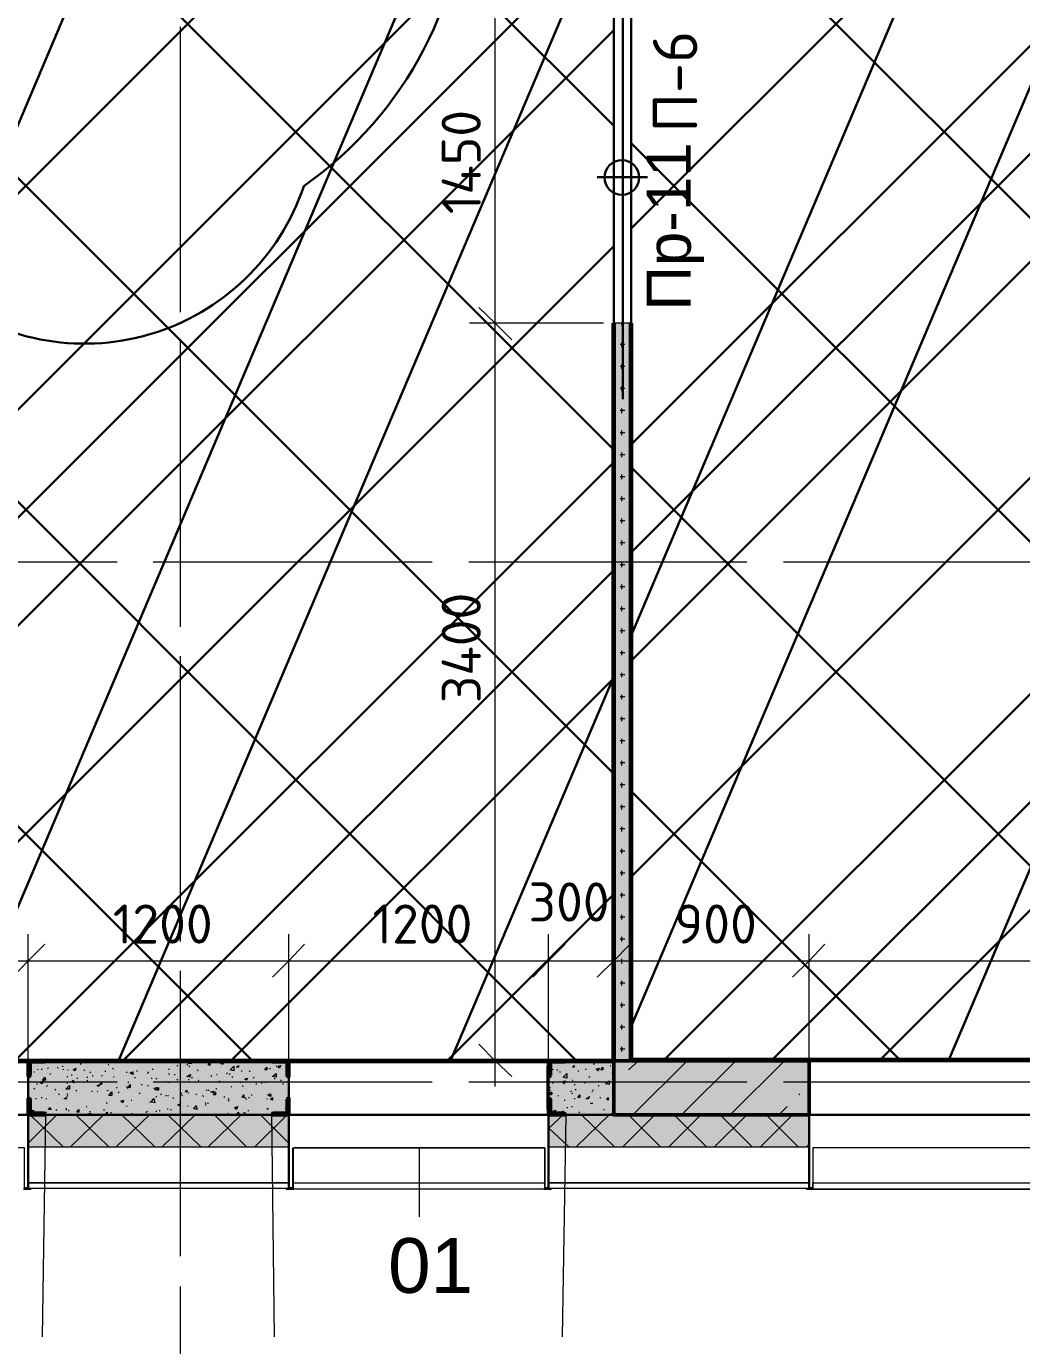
# Model space of a CAD drawing. Header units: millimetres. Extents: x -84737 to 172119, y -43083 to 59399.
# Drawn here: x 97193 to 101784, y 32030 to 38117 of the extents above; entities that cross this region are included whole.
import ezdxf

# ---------------------------------------------------------------- set-up
doc = ezdxf.new("R2010")
doc.units = ezdxf.units.MM
for name, color, linetype, lineweight in [('11) Плинтус ПЛ-2', 70, 'Continuous', 30), ('12) Наливной пол', 150, 'Continuous', 30), ('15) Штукатурка стен СТ-1.1', 161, 'Continuous', 60), ('16) Краска СТ-1.1 стена', 5, 'Continuous', 60), ('18) Краска ПТ-1 потолок', 31, 'Continuous', 30), ('20) Шпакл. баз. фин Стена', 40, 'Continuous', 60), ('22) Шпакл. баз. фин. Потолок', 102, 'Continuous', 30), ('5) Затарка материала', 160, 'Continuous', 30), ('6) Уборка мусора', 20, 'Continuous', 30), ('8) Линолеум Л-1.1', 130, 'Continuous', 30)]:
    doc.layers.add(name, color=color, linetype=linetype, lineweight=lineweight)
doc.layers.add('PDF _Геометрия', color=7, linetype='Continuous')
doc.layers.add('PDF _Текст', color=7, linetype='Continuous')
doc.layers.add('PDF _Сплошная заливка', color=7, linetype='Continuous', true_color=0xffffff)
doc.styles.add('PDF GOSTCommon', font='arial.ttf')
doc.styles.add('PDF ISOCPEUR', font='isocpeur.ttf')

msp = doc.modelspace()

# ---------------------------------------------------------------- hatches: boundary and pattern name
at = {"layer": '12) Наливной пол'}
h = msp.add_hatch(dxfattribs=at)
h.set_pattern_fill('ANSI31', color=256, scale=222)
h.paths.add_polyline_path([(114514.8, 42635.7), (112106.2, 42635.7), (112106.2, 33344.1), (114514.8, 33344.1)])
h.paths.add_polyline_path([(124026.4, 38444.9), (124026.4, 33348.3), (114586.7, 33348.3), (114586.7, 39884.2), (116707.5, 39884.2), (116707.5, 38444.9)])
h.paths.add_polyline_path([(129605.6, 33344.1), (124106.9, 33344.1), (124106.9, 43647.4), (129605.6, 43647.4)])
h.paths.add_polyline_path([(109494.4, 42635.7), (111903, 42635.7), (111903, 33344.1), (109494.4, 33344.1)])
h.paths.add_polyline_path([(99982.7, 38444.9), (99982.7, 33348.3), (109422.4, 33348.3), (109422.4, 39884.2), (107301.6, 39884.2), (107301.6, 38444.9)])
h.paths.add_polyline_path([(94403.5, 33344.1), (99902.3, 33344.1), (99902.3, 43647.4), (94403.5, 43647.4)])
at = {"layer": '18) Краска ПТ-1 потолок'}
h = msp.add_hatch(dxfattribs=at)
h.set_pattern_fill('ANSI32', color=256, scale=222, angle=22)
h.paths.add_polyline_path([(114514.8, 42635.7), (112106.2, 42635.7), (112106.2, 33344.1), (114514.8, 33344.1)])
h.paths.add_polyline_path([(124026.4, 38444.9), (124026.4, 33348.3), (114586.7, 33348.3), (114586.7, 39884.2), (116707.5, 39884.2), (116707.5, 38444.9)])
h.paths.add_polyline_path([(129605.6, 33344.1), (124106.9, 33344.1), (124106.9, 43647.4), (129605.6, 43647.4)])
h.paths.add_polyline_path([(109494.4, 42635.7), (111903, 42635.7), (111903, 33344.1), (109494.4, 33344.1)])
h.paths.add_polyline_path([(99982.7, 38444.9), (99982.7, 33348.3), (109422.4, 33348.3), (109422.4, 39884.2), (107301.6, 39884.2), (107301.6, 38444.9)])
h.paths.add_polyline_path([(94403.5, 33344.1), (99902.3, 33344.1), (99902.3, 43647.4), (94403.5, 43647.4)])
h = msp.add_hatch(dxfattribs=at)
h.set_pattern_fill('ANSI32', color=256, scale=222, angle=22)
h.paths.add_polyline_path([(114514.8, 42635.7), (112106.2, 42635.7), (112106.2, 33344.1), (114514.8, 33344.1)])
h.paths.add_polyline_path([(124026.4, 38444.9), (124026.4, 33348.3), (114586.7, 33348.3), (114586.7, 39884.2), (116707.5, 39884.2), (116707.5, 38444.9)])
h.paths.add_polyline_path([(129605.6, 33344.1), (124106.9, 33344.1), (124106.9, 43647.4), (129605.6, 43647.4)])
h.paths.add_polyline_path([(109494.4, 42635.7), (111903, 42635.7), (111903, 33344.1), (109494.4, 33344.1)])
h.paths.add_polyline_path([(99982.7, 38444.9), (99982.7, 33348.3), (109422.4, 33348.3), (109422.4, 39884.2), (107301.6, 39884.2), (107301.6, 38444.9)])
h.paths.add_polyline_path([(94403.5, 33344.1), (99902.3, 33344.1), (99902.3, 43647.4), (94403.5, 43647.4)])
at = {"layer": '22) Шпакл. баз. фин. Потолок'}
h = msp.add_hatch(dxfattribs=at)
h.set_pattern_fill('ANSI37', color=256, scale=333)
h.paths.add_polyline_path([(114514.8, 42635.7), (112106.2, 42635.7), (112106.2, 33344.1), (114514.8, 33344.1)])
h.paths.add_polyline_path([(124026.4, 38444.9), (124026.4, 33348.3), (114586.7, 33348.3), (114586.7, 39884.2), (116707.5, 39884.2), (116707.5, 38444.9)])
h.paths.add_polyline_path([(129605.6, 33344.1), (124106.9, 33344.1), (124106.9, 43647.4), (129605.6, 43647.4)])
h.paths.add_polyline_path([(109494.4, 42635.7), (111903, 42635.7), (111903, 33344.1), (109494.4, 33344.1)])
h.paths.add_polyline_path([(99982.7, 38444.9), (99982.7, 33348.3), (109422.4, 33348.3), (109422.4, 39884.2), (107301.6, 39884.2), (107301.6, 38444.9)])
h.paths.add_polyline_path([(94403.5, 33344.1), (99902.3, 33344.1), (99902.3, 43647.4), (94403.5, 43647.4)])
h = msp.add_hatch(dxfattribs=at)
h.set_pattern_fill('ANSI37', color=256, scale=333)
h.paths.add_polyline_path([(114514.8, 42635.7), (112106.2, 42635.7), (112106.2, 33344.1), (114514.8, 33344.1)])
h.paths.add_polyline_path([(124026.4, 38444.9), (124026.4, 33348.3), (114586.7, 33348.3), (114586.7, 39884.2), (116707.5, 39884.2), (116707.5, 38444.9)])
h.paths.add_polyline_path([(129605.6, 33344.1), (124106.9, 33344.1), (124106.9, 43647.4), (129605.6, 43647.4)])
h.paths.add_polyline_path([(109494.4, 42635.7), (111903, 42635.7), (111903, 33344.1), (109494.4, 33344.1)])
h.paths.add_polyline_path([(99982.7, 38444.9), (99982.7, 33348.3), (109422.4, 33348.3), (109422.4, 39884.2), (107301.6, 39884.2), (107301.6, 38444.9)])
h.paths.add_polyline_path([(94403.5, 33344.1), (99902.3, 33344.1), (99902.3, 43647.4), (94403.5, 43647.4)])
at = {"layer": '8) Линолеум Л-1.1'}
h = msp.add_hatch(dxfattribs=at)
h.set_pattern_fill('ANSI31', color=256, scale=222)
h.paths.add_polyline_path([(114514.8, 42635.7), (112106.2, 42635.7), (112106.2, 33344.1), (114514.8, 33344.1)])
h.paths.add_polyline_path([(124026.4, 38444.9), (124026.4, 33348.3), (114586.7, 33348.3), (114586.7, 39884.2), (116707.5, 39884.2), (116707.5, 38444.9)])
h.paths.add_polyline_path([(129605.6, 33344.1), (124106.9, 33344.1), (124106.9, 43647.4), (129605.6, 43647.4)])
h.paths.add_polyline_path([(109494.4, 42635.7), (111903, 42635.7), (111903, 33344.1), (109494.4, 33344.1)])
h.paths.add_polyline_path([(99982.7, 38444.9), (99982.7, 33348.3), (109422.4, 33348.3), (109422.4, 39884.2), (107301.6, 39884.2), (107301.6, 38444.9)])
h.paths.add_polyline_path([(94403.5, 33344.1), (99902.3, 33344.1), (99902.3, 43647.4), (94403.5, 43647.4)])
at = {"layer": 'PDF _Сплошная заливка', "transparency": 33554559}
h = msp.add_hatch(color=256, dxfattribs=at)
h.paths.add_polyline_path([(99902.3, 38195.2), (99982.7, 38195.2), (99982.7, 38444.9), (99902.3, 38444.9)])
h.paths.add_polyline_path([(99982.7, 36747.5), (99902.3, 36747.5), (99902.3, 33344.1), (99982.7, 33344.1)])
h = msp.add_hatch(color=256, dxfattribs=at)
h.paths.add_polyline_path([(98403.8, 33094.3), (98403.8, 33344.1), (97201.6, 33344.1), (97201.6, 33094.3)])
h.paths.add_polyline_path([(99601.7, 33344.1), (99601.7, 33094.3), (99902.3, 33094.3), (99902.3, 33344.1)])
h = msp.add_hatch(color=256, dxfattribs=at)
h.paths.add_polyline_path([(96003.6, 32946.2), (96003.6, 33094.3), (94153.8, 33094.3), (94153.8, 32946.2)])
h.paths.add_polyline_path([(124403.2, 32946.2), (124403.2, 33094.3), (123205.2, 33094.3), (123205.2, 32946.2)])
h.paths.add_polyline_path([(126803.3, 32946.2), (126803.3, 33094.3), (125605.4, 33094.3), (125605.4, 32946.2)])
h.paths.add_polyline_path([(117604.9, 32946.2), (117604.9, 33094.3), (116402.7, 33094.3), (116402.7, 32946.2)])
h.paths.add_polyline_path([(120005, 32946.2), (120005, 33094.3), (118802.9, 33094.3), (118802.9, 32946.2)])
h.paths.add_polyline_path([(112402.5, 32946.2), (112402.5, 33094.3), (111204.5, 33094.3), (111204.5, 32946.2)])
h.paths.add_polyline_path([(114802.6, 32946.2), (114802.6, 33094.3), (113604.7, 33094.3), (113604.7, 32946.2)])
h.paths.add_polyline_path([(107602.2, 32946.2), (107602.2, 33094.3), (106404.2, 33094.3), (106404.2, 32946.2)])
h.paths.add_polyline_path([(110002.3, 32946.2), (110002.3, 33094.3), (108804.4, 33094.3), (108804.4, 32946.2)])
h.paths.add_polyline_path([(100803.9, 32946.2), (100803.9, 33094.3), (99601.7, 33094.3), (99601.7, 32946.2)])
h.paths.add_polyline_path([(105202, 32946.2), (105202, 33094.3), (104004.1, 33094.3), (104004.1, 32946.2)])
h.paths.add_polyline_path([(128005.5, 33094.3), (128005.5, 32946.2), (129855.4, 32946.2), (129855.4, 33094.3)])
h.paths.add_polyline_path([(98403.8, 32946.2), (98403.8, 33094.3), (97201.6, 33094.3), (97201.6, 32946.2)])

# ---------------------------------------------------------------- linework, layer by layer
at = {"layer": '11) Плинтус ПЛ-2'}
for points in [[(95377.1, 43647.4), (94403.5, 43647.4), (94403.5, 33344.1), (99902.3, 33344.1), (99902.3, 36747.5)], [(99982.7, 33348.3), (109422.4, 33348.3), (109422.4, 37247)], [(99982.7, 33348.3), (99982.7, 36747.5)]]:
    msp.add_lwpolyline(points, dxfattribs=at)
at = {"layer": '15) Штукатурка стен СТ-1.1'}
for points in [[(95377.1, 43647.4), (94403.5, 43647.4), (94403.5, 33344.1), (99902.3, 33344.1), (99902.3, 36747.5)], [(99982.7, 33348.3), (109422.4, 33348.3), (109422.4, 37247)], [(99982.7, 33348.3), (99982.7, 36747.5)]]:
    msp.add_lwpolyline(points, dxfattribs=at)
at = {"layer": '16) Краска СТ-1.1 стена'}
for points in [[(95377.1, 43647.4), (94403.5, 43647.4), (94403.5, 33344.1), (99902.3, 33344.1), (99902.3, 36747.5)], [(99982.7, 33348.3), (109422.4, 33348.3), (109422.4, 37247)], [(99982.7, 33348.3), (99982.7, 36747.5)]]:
    msp.add_lwpolyline(points, dxfattribs=at)
at = {"layer": '20) Шпакл. баз. фин Стена'}
for points in [[(95377.1, 43647.4), (94403.5, 43647.4), (94403.5, 33344.1), (99902.3, 33344.1), (99902.3, 36747.5)], [(99982.7, 33348.3), (109422.4, 33348.3), (109422.4, 37247)], [(99982.7, 33348.3), (99982.7, 36747.5)]]:
    msp.add_lwpolyline(points, dxfattribs=at)
at = {"layer": '5) Затарка материала'}
msp.add_lwpolyline([(94793.4, 36885.6, -0.520567), (94793.4, 38802, -0.520567), (94793.4, 41775.4, -0.520567), (97075.7, 42372.7, -0.520567), (98472.8, 40275, -0.520567), (98472.8, 37380, -0.520567), (96796, 36885.6, -0.520567)], format="xyb", close=True, dxfattribs=at)
at = {"layer": '6) Уборка мусора'}
msp.add_lwpolyline([(94793.4, 36885.6, -0.520567), (94793.4, 38802, -0.520567), (94793.4, 41775.4, -0.520567), (97075.7, 42372.7, -0.520567), (98472.8, 40275, -0.520567), (98472.8, 37380, -0.520567), (96796, 36885.6, -0.520567)], format="xyb", close=True, dxfattribs=at)
at = {"layer": '8) Линолеум Л-1.1'}
for points in [[(94403.5, 33344.1), (99902.3, 33344.1), (99902.3, 43647.4), (94403.5, 43647.4)], [(99982.7, 38444.9), (99982.7, 33348.3), (109422.4, 33348.3), (109422.4, 39884.2), (107301.6, 39884.2), (107301.6, 38444.9)]]:
    msp.add_lwpolyline(points, close=True, dxfattribs=at)
at = {"layer": 'PDF _Геометрия', "lineweight": 9}
for points in [[(99356.2, 33225.6), (99356.2, 36747.5), (99356.2, 38195.2), (99356.2, 38444.9), (99356.2, 38643.9), (99356.2, 43765.9)], [(97904.3, 37115.8), (97904.3, 38114.8)], [(97904.3, 38000.5), (97904.3, 38051.3)], [(97904.3, 36798.3), (97904.3, 37801.5)], [(97904.3, 36861.8), (97904.3, 36916.8)], [(99855.7, 36747.5), (99356.2, 36747.5), (99237.7, 36747.5)], [(99940.4, 36739), (99940.4, 36747.5)], [(97904.3, 35663.8), (97904.3, 36662.8)], [(99931.9, 36650.1), (99953.1, 36650.1)], [(99940.4, 36637.4), (99940.4, 36658.6)], [(99982.7, 36700.9), (99982.7, 36700.9)], [(97904.3, 36548.5), (97904.3, 36599.3)], [(99982.7, 36599.3), (99982.7, 36599.3)], [(99931.9, 36548.5), (99953.1, 36548.5)], [(99940.4, 36535.8), (99940.4, 36557)], [(99982.7, 36497.7), (99982.7, 36497.7)], [(99931.9, 36446.9), (99953.1, 36446.9)], [(99940.4, 36434.2), (99940.4, 36455.4)], [(97904.3, 35346.3), (97904.3, 36345.3)], [(99931.9, 36345.3), (99953.1, 36345.3)], [(99940.4, 36332.6), (99940.4, 36353.8)], [(99982.7, 36396.1), (99982.7, 36396.1)], [(99982.7, 36294.5), (99982.7, 36294.5)], [(99931.9, 36243.7), (99953.1, 36243.7)], [(99940.4, 36231), (99940.4, 36252.2)], [(99982.7, 36192.9), (99982.7, 36192.9)], [(99931.9, 36142.2), (99953.1, 36142.2)], [(99940.4, 36129.5), (99940.4, 36150.6)], [(99931.9, 36040.6), (99953.1, 36040.6)], [(99940.4, 36027.9), (99940.4, 36049)], [(99982.7, 36091.4), (99982.7, 36091.4)], [(99982.7, 35989.8), (99982.7, 35989.8)], [(99931.9, 35939), (99953.1, 35939)], [(99940.4, 35926.3), (99940.4, 35947.4)], [(99982.7, 35888.2), (99982.7, 35888.2)], [(99931.9, 35837.4), (99953.1, 35837.4)], [(99940.4, 35824.7), (99940.4, 35845.8)], [(99931.9, 35735.8), (99953.1, 35735.8)], [(99940.4, 35723.1), (99940.4, 35744.2)], [(99982.7, 35786.6), (99982.7, 35786.6)], [(99982.7, 35685), (99982.7, 35685)], [(96325.3, 35646.9), (97324.3, 35646.9)], [(96608.9, 35646.9), (97612.2, 35646.9)], [(97527.5, 35646.9), (97578.3, 35646.9)], [(97777.3, 35646.9), (98780.5, 35646.9)], [(97811.1, 35646.9), (97861.9, 35646.9)], [(98065.1, 35646.9), (99064.1, 35646.9)], [(98979.5, 35646.9), (99030.3, 35646.9)], [(99233.4, 35646.9), (100232.4, 35646.9)], [(99263.1, 35646.9), (99318.1, 35646.9)], [(99517.1, 35646.9), (100516.1, 35646.9)], [(99931.9, 35634.2), (99953.1, 35634.2)], [(99940.4, 35621.5), (99940.4, 35642.6)], [(100431.4, 35646.9), (100486.4, 35646.9)], [(100685.4, 35646.9), (101684.4, 35646.9)], [(100715, 35646.9), (100770, 35646.9)], [(100969, 35646.9), (101968, 35646.9)], [(99982.7, 35583.4), (99982.7, 35583.4)], [(99931.9, 35532.6), (99953.1, 35532.6)], [(99940.4, 35519.9), (99940.4, 35541.1)], [(97904.3, 35409.8), (97904.3, 35464.9)], [(99931.9, 35431), (99953.1, 35431)], [(99940.4, 35418.3), (99940.4, 35439.5)], [(99982.7, 35481.8), (99982.7, 35481.8)], [(99982.7, 35380.2), (99982.7, 35380.2)], [(99931.9, 35329.4), (99953.1, 35329.4)], [(99940.4, 35316.7), (99940.4, 35337.9)], [(99982.7, 35278.6), (99982.7, 35278.6)], [(97904.3, 34211.9), (97904.3, 35210.9)], [(99931.9, 35227.8), (99953.1, 35227.8)], [(99940.4, 35215.1), (99940.4, 35236.3)], [(97904.3, 35092.4), (97904.3, 35147.4)], [(99931.9, 35126.2), (99953.1, 35126.2)], [(99940.4, 35113.5), (99940.4, 35134.7)], [(99982.7, 35177), (99982.7, 35177)], [(99982.7, 35075.4), (99982.7, 35075.4)], [(99931.9, 35024.6), (99953.1, 35024.6)], [(99940.4, 35011.9), (99940.4, 35033.1)], [(99982.7, 34973.8), (99982.7, 34973.8)], [(97904.3, 33894.4), (97904.3, 34893.4)], [(99931.9, 34923), (99953.1, 34923)], [(99940.4, 34910.3), (99940.4, 34931.5)], [(99931.9, 34821.4), (99953.1, 34821.4)], [(99940.4, 34808.7), (99940.4, 34829.9)], [(99982.7, 34872.2), (99982.7, 34872.2)], [(99982.7, 34770.6), (99982.7, 34770.6)], [(99931.9, 34719.8), (99953.1, 34719.8)], [(99940.4, 34707.1), (99940.4, 34728.3)], [(99982.7, 34669), (99982.7, 34669)], [(99931.9, 34618.3), (99953.1, 34618.3)], [(99940.4, 34605.6), (99940.4, 34626.7)], [(99931.9, 34516.7), (99953.1, 34516.7)], [(99940.4, 34504), (99940.4, 34525.1)], [(99982.7, 34567.5), (99982.7, 34567.5)], [(99982.7, 34465.9), (99982.7, 34465.9)], [(99931.9, 34415.1), (99953.1, 34415.1)], [(99940.4, 34402.4), (99940.4, 34423.5)], [(99982.7, 34364.3), (99982.7, 34364.3)], [(99902.3, 34305), (99902.3, 33805.5), (99902.3, 33687)], [(99931.9, 34313.5), (99953.1, 34313.5)], [(99940.4, 34300.8), (99940.4, 34321.9)], [(99931.9, 34211.9), (99953.1, 34211.9)], [(99940.4, 34199.2), (99940.4, 34220.3)], [(99982.7, 34262.7), (99982.7, 34262.7)], [(99982.7, 34161.1), (99982.7, 34161.1)], [(99931.9, 34110.3), (99953.1, 34110.3)], [(99940.4, 34097.6), (99940.4, 34118.7)], [(99982.7, 34059.5), (99982.7, 34059.5)], [(97904.3, 33957.9), (97904.3, 34008.7)], [(99931.9, 34008.7), (99953.1, 34008.7)], [(99940.4, 33996), (99940.4, 34017.2)], [(97201.6, 33306), (97201.6, 33805.5), (97201.6, 33928.3)], [(98403.8, 33306), (98403.8, 33805.5), (98403.8, 33928.3)], [(99601.7, 33306), (99601.7, 33805.5), (99601.7, 33928.3)], [(99931.9, 33907.1), (99953.1, 33907.1)], [(99940.4, 33894.4), (99940.4, 33915.6)], [(99982.7, 33957.9), (99982.7, 33957.9)], [(100803.9, 33306), (100803.9, 33805.5), (100803.9, 33928.3)], [(99982.7, 33856.3), (99982.7, 33856.3)], [(94280.8, 33805.5), (95102, 33805.5), (96003.6, 33805.5), (97201.6, 33805.5), (98403.8, 33805.5), (99601.7, 33805.5), (99902.3, 33805.5), (100803.9, 33805.5), (104004.1, 33805.5), (105202, 33805.5), (106404.2, 33805.5), (107301.6, 33805.5), (107602.2, 33805.5), (108804.4, 33805.5), (109422.4, 33805.5), (110002.3, 33805.5), (111204.5, 33805.5), (111903, 33805.5), (112004.6, 33805.5), (112101.9, 33805.5), (112402.5, 33805.5), (113604.7, 33805.5)], [(99931.9, 33805.5), (99953.1, 33805.5)], [(99940.4, 33792.8), (99940.4, 33814)], [(97904.3, 32755.7), (97904.3, 33758.9)], [(99982.7, 33754.7), (99982.7, 33754.7)], [(97904.3, 33640.4), (97904.3, 33695.4)], [(99931.9, 33703.9), (99953.1, 33703.9)], [(99940.4, 33691.2), (99940.4, 33712.4)], [(99931.9, 33602.3), (99953.1, 33602.3)], [(99940.4, 33589.6), (99940.4, 33610.8)], [(99982.7, 33653.1), (99982.7, 33653.1)], [(99982.7, 33551.5), (99982.7, 33551.5)], [(99931.9, 33500.7), (99953.1, 33500.7)], [(99940.4, 33488), (99940.4, 33509.2)], [(97904.3, 32442.5), (97904.3, 33441.5)], [(99982.7, 33449.9), (99982.7, 33449.9)], [(99931.9, 33399.1), (99953.1, 33399.1)], [(99940.4, 33386.4), (99940.4, 33407.6)], [(97243.9, 33301.8), (97248.1, 33306)], [(97260.8, 33306), (97265.1, 33306)], [(97290.5, 33310.2), (97294.7, 33310.2)], [(97337, 33314.5), (97337, 33310.2)], [(97358.2, 33318.7), (97362.4, 33318.7)], [(97362.4, 33306), (97362.4, 33301.8)], [(97383.6, 33301.8), (97387.8, 33301.8)], [(97442.9, 33331.4), (97442.9, 33327.2)], [(97459.8, 33301.8), (97459.8, 33297.5)], [(97472.5, 33335.6), (97476.7, 33335.6)], [(97476.7, 33314.5), (97476.7, 33314.5)], [(97519, 33339.9), (97523.3, 33339.9)], [(97557.1, 33297.5), (97557.1, 33293.3)], [(97569.8, 33327.2), (97574.1, 33327.2)], [(97591, 33310.2), (97595.2, 33306)], [(97663, 33339.9), (97667.2, 33339.9)], [(97701.1, 33327.2), (97701.1, 33327.2)], [(97701.1, 33297.5), (97705.3, 33297.5)], [(97773, 33306), (97777.3, 33306)], [(97806.9, 33344.1), (97806.9, 33344.1)], [(97828.1, 33344.1), (97836.5, 33339.9), (97836.5, 33344.1)], [(97849.2, 33306), (97853.5, 33306)], [(97887.3, 33322.9), (97891.6, 33322.9)], [(97933.9, 33327.2), (97938.1, 33327.2)], [(97942.4, 33318.7), (97946.6, 33318.7)], [(97980.5, 33301.8), (97984.7, 33297.5)], [(98001.6, 33335.6), (98005.9, 33339.9)], [(98035.5, 33327.2), (98039.7, 33331.4)], [(98090.5, 33318.7), (98090.5, 33318.7)], [(98132.8, 33344.1), (98132.8, 33344.1)], [(98183.6, 33297.5), (98187.9, 33297.5)], [(98196.3, 33335.6), (98196.3, 33335.6)], [(98221.7, 33293.3), (98226, 33297.5)], [(98302.2, 33310.2), (98302.2, 33310.2)], [(98314.9, 33306), (98319.1, 33310.2)], [(98344.5, 33318.7), (98348.7, 33318.7)], [(99855.7, 33344.1), (99356.2, 33344.1), (99237.7, 33344.1)], [(99622.9, 33301.8), (99622.9, 33306)], [(99639.8, 33301.8), (99644, 33301.8)], [(99716, 33314.5), (99716, 33318.7)], [(99737.2, 33297.5), (99741.4, 33297.5)], [(99771, 33306), (99775.3, 33306)], [(99809.1, 33327.2), (99813.4, 33331.4)], [(99817.6, 33314.5), (99817.6, 33314.5)], [(99885.3, 33322.9), (99889.6, 33322.9)], [(99970, 33301.8), (100016.6, 33344.1)], [(99982.7, 33348.3), (99982.7, 33348.3)], [(99991.2, 33094.3), (100240.9, 33344.1)], [(100215.5, 33094.3), (100465.3, 33344.1)], [(100439.9, 33094.3), (100689.6, 33344.1)], [(96325.3, 33246.7), (97324.3, 33246.7)], [(96608.9, 33246.7), (97612.2, 33246.7)], [(97205.8, 33289.1), (97205.8, 33284.8)], [(97227, 33293.3), (97231.2, 33293.3)], [(97239.7, 33238.3), (97243.9, 33238.3)], [(97273.5, 33255.2), (97273.5, 33251)], [(97290.5, 33289.1), (97290.5, 33289.1)], [(97303.2, 33284.8), (97303.2, 33280.6)], [(97311.6, 33246.7), (97315.9, 33246.7)], [(97379.4, 33272.1), (97383.6, 33272.1)], [(97379.4, 33242.5), (97383.6, 33242.5)], [(97400.5, 33280.6), (97400.5, 33276.4)], [(97425.9, 33263.7), (97430.2, 33263.7)], [(97472.5, 33267.9), (97476.7, 33267.9)], [(97472.5, 33251), (97476.7, 33255.2)], [(97485.2, 33293.3), (97489.4, 33289.1)], [(97497.9, 33276.4), (97497.9, 33272.1)], [(97527.5, 33246.7), (97578.3, 33246.7)], [(97540.2, 33276.4), (97544.4, 33276.4)], [(97569.8, 33267.9), (97569.8, 33267.9)], [(97595.2, 33272.1), (97595.2, 33267.9)], [(97654.5, 33293.3), (97654.5, 33289.1)], [(97658.7, 33293.3), (97658.7, 33293.3)], [(97663, 33280.6), (97663, 33280.6)], [(97663, 33246.7), (97663, 33242.5)], [(97692.6, 33267.9), (97692.6, 33263.7)], [(97751.9, 33289.1), (97751.9, 33284.8)], [(97756.1, 33289.1), (97756.1, 33293.3)], [(97768.8, 33263.7), (97773, 33263.7)], [(97777.3, 33246.7), (98780.5, 33246.7)], [(97790, 33263.7), (97794.2, 33259.4)], [(97811.1, 33246.7), (97861.9, 33246.7)], [(97840.8, 33251), (97840.8, 33251)], [(97849.2, 33284.8), (97853.5, 33280.6)], [(97849.2, 33242.5), (97849.2, 33246.7)], [(97874.6, 33280.6), (97878.9, 33280.6)], [(97887.3, 33259.4), (97891.6, 33255.2)], [(97887.3, 33255.2), (97887.3, 33255.2)], [(97942.4, 33255.2), (97942.4, 33259.4)], [(97946.6, 33280.6), (97950.8, 33276.4)], [(97955.1, 33263.7), (97959.3, 33267.9)], [(97984.7, 33255.2), (97988.9, 33251)], [(98035.5, 33267.9), (98035.5, 33267.9)], [(98043.9, 33276.4), (98048.2, 33272.1)], [(98065.1, 33246.7), (99064.1, 33246.7)], [(98069.3, 33280.6), (98073.6, 33280.6)], [(98082, 33251), (98086.3, 33246.7)], [(98115.9, 33284.8), (98120.1, 33289.1)], [(98128.6, 33280.6), (98132.8, 33284.8)], [(98141.3, 33272.1), (98145.5, 33267.9)], [(98179.4, 33246.7), (98183.6, 33242.5)], [(98238.7, 33267.9), (98242.9, 33263.7)], [(98251.4, 33238.3), (98255.6, 33238.3)], [(98276.8, 33242.5), (98281, 33242.5)], [(98293.7, 33246.7), (98297.9, 33242.5)], [(98297.9, 33246.7), (98302.2, 33246.7)], [(98314.9, 33246.7), (98314.9, 33246.7)], [(98336, 33263.7), (98340.3, 33259.4)], [(98365.7, 33255.2), (98369.9, 33255.2)], [(98374.1, 33238.3), (98378.4, 33238.3)], [(98399.5, 33263.7), (98403.8, 33263.7)], [(98979.5, 33246.7), (99030.3, 33246.7)], [(99233.4, 33246.7), (100232.4, 33246.7)], [(99263.1, 33246.7), (99318.1, 33246.7)], [(99517.1, 33246.7), (100516.1, 33246.7)], [(99618.6, 33242.5), (99622.9, 33242.5)], [(99652.5, 33293.3), (99656.7, 33293.3)], [(99682.1, 33251), (99682.1, 33251)], [(99711.8, 33255.2), (99716, 33255.2)], [(99766.8, 33242.5), (99771, 33242.5)], [(99788, 33272.1), (99792.2, 33267.9)], [(99809.1, 33267.9), (99809.1, 33267.9)], [(99838.8, 33293.3), (99838.8, 33293.3)], [(99838.8, 33251), (99838.8, 33251)], [(99893.8, 33289.1), (99898, 33289.1)], [(99902.3, 33280.6), (99902.3, 33280.6)], [(99915, 33246.7), (99919.2, 33246.7)], [(100431.4, 33246.7), (100486.4, 33246.7)], [(100685.4, 33246.7), (101684.4, 33246.7)], [(100715, 33246.7), (100770, 33246.7)], [(100969, 33246.7), (101968, 33246.7)], [(97227, 33217.1), (97231.2, 33212.9)], [(97286.2, 33225.6), (97290.5, 33229.8)], [(97324.3, 33212.9), (97328.6, 33208.6)], [(97341.3, 33191.7), (97345.5, 33187.5)], [(97379.4, 33191.7), (97383.6, 33191.7)], [(97379.4, 33179), (97383.6, 33183.2)], [(97421.7, 33208.6), (97425.9, 33204.4)], [(97425.9, 33195.9), (97425.9, 33195.9)], [(97451.3, 33208.6), (97451.3, 33208.6)], [(97472.5, 33191.7), (97472.5, 33191.7)], [(97493.7, 33204.4), (97497.9, 33204.4)], [(97519, 33204.4), (97523.3, 33200.2)], [(97557.1, 33225.6), (97557.1, 33225.6)], [(97565.6, 33204.4), (97569.8, 33208.6)], [(97607.9, 33221.3), (97612.2, 33221.3)], [(97616.4, 33200.2), (97620.6, 33195.9)], [(97654.5, 33225.6), (97658.7, 33225.6)], [(97658.7, 33217.1), (97663, 33221.3)], [(97713.8, 33195.9), (97718, 33191.7)], [(97722.2, 33234), (97726.5, 33234)], [(97751.9, 33229.8), (97756.1, 33229.8)], [(97790, 33179), (97794.2, 33179)], [(97811.1, 33191.7), (97815.4, 33187.5)], [(97836.5, 33183.2), (97840.8, 33183.2)], [(97845, 33183.2), (97849.2, 33183.2)], [(97908.5, 33191.7), (97908.5, 33195.9)], [(97908.5, 33187.5), (97912.7, 33183.2)], [(97938.1, 33195.9), (97942.4, 33195.9)], [(97976.2, 33191.7), (97976.2, 33187.5)], [(98005.9, 33183.2), (98010.1, 33179)], [(98022.8, 33208.6), (98027, 33208.6)], [(98031.2, 33208.6), (98035.5, 33208.6)], [(98069.3, 33212.9), (98069.3, 33217.1)], [(98082, 33208.6), (98082, 33208.6)], [(98103.2, 33179), (98107.4, 33174.8)], [(98128.6, 33221.3), (98128.6, 33221.3)], [(98137.1, 33225.6), (98141.3, 33225.6)], [(98187.9, 33229.8), (98192.1, 33225.6)], [(98221.7, 33234), (98221.7, 33234)], [(98230.2, 33187.5), (98234.4, 33187.5)], [(98310.6, 33183.2), (98314.9, 33187.5)], [(98319.1, 33183.2), (98323.3, 33183.2)], [(98340.3, 33204.4), (98340.3, 33204.4)], [(99605.9, 33221.3), (99610.2, 33221.3)], [(99605.9, 33208.6), (99610.2, 33208.6)], [(99618.6, 33195.9), (99618.6, 33191.7)], [(99618.6, 33183.2), (99618.6, 33183.2)], [(99644, 33183.2), (99648.3, 33183.2)], [(99703.3, 33204.4), (99707.5, 33204.4)], [(99711.8, 33191.7), (99711.8, 33195.9)], [(99720.2, 33234), (99724.5, 33234)], [(99724.5, 33212.9), (99728.7, 33208.6)], [(99741.4, 33179), (99745.6, 33179)], [(99788, 33179), (99792.2, 33179)], [(99800.7, 33200.2), (99804.9, 33200.2)], [(99804.9, 33208.6), (99809.1, 33208.6)], [(99830.3, 33229.8), (99834.5, 33229.8)], [(99898, 33221.3), (99902.3, 33221.3)], [(99898, 33195.9), (99902.3, 33195.9)], [(100757.3, 33187.5), (100761.6, 33191.7)], [(97235.4, 33170.5), (97239.7, 33170.5)], [(97260.8, 33174.8), (97265.1, 33174.8)], [(97286.2, 33166.3), (97286.2, 33170.5)], [(97290.5, 33115.5), (97290.5, 33115.5)], [(97328.6, 33115.5), (97332.8, 33119.7)], [(97375.1, 33124), (97379.4, 33124)], [(97375.1, 33119.7), (97379.4, 33119.7)], [(97387.8, 33115.5), (97387.8, 33111.3)], [(97447.1, 33132.4), (97447.1, 33132.4)], [(97468.3, 33132.4), (97472.5, 33132.4)], [(97548.7, 33119.7), (97552.9, 33115.5)], [(97561.4, 33149.4), (97565.6, 33149.4)], [(97565.6, 33145.1), (97565.6, 33145.1)], [(97607.9, 33153.6), (97607.9, 33153.6)], [(97654.5, 33136.7), (97658.7, 33132.4)], [(97658.7, 33157.8), (97658.7, 33157.8)], [(97675.7, 33162.1), (97679.9, 33162.1)], [(97751.9, 33170.5), (97751.9, 33170.5)], [(97760.3, 33153.6), (97764.6, 33153.6)], [(97806.9, 33115.5), (97806.9, 33111.3)], [(97845, 33119.7), (97845, 33124)], [(97857.7, 33119.7), (97861.9, 33119.7)], [(97870.4, 33174.8), (97870.4, 33170.5)], [(97912.7, 33132.4), (97912.7, 33132.4)], [(97938.1, 33132.4), (97938.1, 33136.7)], [(97972, 33136.7), (97976.2, 33136.7)], [(98018.5, 33149.4), (98022.8, 33149.4)], [(98018.5, 33140.9), (98022.8, 33140.9)], [(98031.2, 33145.1), (98031.2, 33149.4)], [(98090.5, 33153.6), (98090.5, 33153.6)], [(98124.4, 33170.5), (98128.6, 33166.3)], [(98124.4, 33157.8), (98128.6, 33162.1)], [(98200.6, 33174.8), (98204.8, 33170.5)], [(98204.8, 33166.3), (98209, 33166.3)], [(98217.5, 33174.8), (98221.7, 33174.8)], [(98217.5, 33111.3), (98217.5, 33115.5)], [(98251.4, 33174.8), (98251.4, 33174.8)], [(98302.2, 33170.5), (98302.2, 33166.3)], [(98302.2, 33124), (98306.4, 33119.7)], [(98306.4, 33124), (98310.6, 33124)], [(98386.8, 33124), (98391.1, 33124)], [(98399.5, 33166.3), (98399.5, 33162.1)], [(99614.4, 33119.7), (99618.6, 33124)], [(99673.7, 33162.1), (99677.9, 33162.1)], [(99686.4, 33128.2), (99690.6, 33128.2)], [(99707.5, 33132.4), (99711.8, 33132.4)], [(99720.2, 33170.5), (99724.5, 33170.5)], [(99796.4, 33149.4), (99796.4, 33145.1)], [(99804.9, 33145.1), (99804.9, 33149.4)], [(99838.8, 33174.8), (99843, 33174.8)], [(99855.7, 33119.7), (99859.9, 33119.7)], [(99898, 33157.8), (99898, 33162.1)], [(99902.3, 33166.3), (99902.3, 33166.3)], [(99902.3, 33128.2), (99902.3, 33128.2)], [(100664.2, 33094.3), (100702.3, 33132.4)], [(97201.6, 32963.1), (97332.8, 33094.3)], [(97362.4, 32946.2), (97210, 33094.3)], [(97214.3, 33102.8), (97218.5, 33102.8)], [(97231.2, 33098.6), (97231.2, 33094.3)], [(97282, 33094.3), (97265.1, 32070)], [(97282, 33107), (97286.2, 33107)], [(97396.3, 32946.2), (97548.7, 33094.3)], [(97574.1, 32946.2), (97421.7, 33094.3)], [(97442.9, 33098.6), (97442.9, 33098.6)], [(97476.7, 33094.3), (97476.7, 33098.6), (97489.4, 33102.8), (97485.2, 33094.3)], [(97485.2, 33111.3), (97485.2, 33107)], [(97582.5, 33107), (97582.5, 33102.8)], [(97607.9, 32946.2), (97760.3, 33094.3)], [(97785.7, 32946.2), (97633.3, 33094.3)], [(97654.5, 33094.3), (97658.7, 33098.6)], [(97679.9, 33102.8), (97679.9, 33098.6)], [(97696.8, 33094.3), (97701.1, 33094.3)], [(97743.4, 33107), (97747.6, 33107), (97751.9, 33111.3)], [(97777.3, 33098.6), (97777.3, 33094.3)], [(97790, 33111.3), (97794.2, 33111.3)], [(97819.6, 32946.2), (97972, 33094.3)], [(97997.4, 32946.2), (97845, 33094.3)], [(98031.2, 32946.2), (98183.6, 33094.3)], [(98209, 32946.2), (98060.9, 33094.3)], [(98120.1, 33098.6), (98124.4, 33102.8)], [(98158.2, 33094.3), (98170.9, 33107), (98175.2, 33094.3)], [(98196.3, 33107), (98196.3, 33102.8)], [(98200.6, 33102.8), (98204.8, 33102.8)], [(98247.1, 32946.2), (98395.3, 33094.3)], [(98272.5, 33111.3), (98272.5, 33111.3)], [(98403.8, 32963.1), (98272.5, 33094.3)], [(98323.3, 33094.3), (98336, 32070)], [(99601.7, 33030.9), (99669.4, 33094.3)], [(99665.2, 33111.3), (99669.4, 33111.3)], [(99682.1, 33094.3), (99665.2, 32070)], [(99669.4, 33098.6), (99673.7, 33098.6)], [(99728.7, 32946.2), (99881.1, 33094.3)], [(99741.4, 33107), (99745.6, 33107)], [(99906.5, 32946.2), (99754.1, 33094.3)], [(99766.8, 33107), (99766.8, 33107)], [(99864.2, 33102.8), (99864.2, 33102.8)], [(99889.6, 33094.3), (99885.3, 33098.6), (99898, 33102.8), (99893.8, 33094.3)], [(99893.8, 33098.6), (99898, 33098.6)], [(99944.6, 32946.2), (100092.7, 33094.3)], [(100118.1, 32946.2), (99970, 33094.3)], [(100156.2, 32946.2), (100304.4, 33094.3)], [(100329.8, 32946.2), (100181.6, 33094.3)], [(100367.9, 32946.2), (100516.1, 33094.3)], [(100541.5, 32946.2), (100393.3, 33094.3)], [(100579.5, 32946.2), (100727.7, 33094.3)], [(100753.1, 32946.2), (100604.9, 33094.3)], [(99694.8, 32946.2), (99601.7, 33035.1)], [(99004.9, 32937.7), (99004.9, 32624.5)], [(100791.2, 32946.2), (100803.9, 32958.9)], [(97904.3, 32506), (97904.3, 32556.8)], [(97904.3, 31303.8), (97904.3, 32302.8)], [(97904.3, 32188.5), (97904.3, 32239.3)]]:
    msp.add_lwpolyline(points, dxfattribs=at)
at = {"layer": 'PDF _Геометрия', "lineweight": 30}
for points in [[(99944.6, 38444.9), (99944.6, 36396.1)], [(100753.1, 38444.9), (99982.7, 38444.9), (99982.7, 33344.1)], [(99902.3, 36844.8), (99902.3, 38093.6)], [(100058.9, 37420.5), (99826.1, 37420.5)], [(99902.3, 33344.1), (99902.3, 36747.5)], [(99902.3, 33094.3), (99601.7, 33094.3), (99902.3, 33094.3), (99902.3, 33344.1), (99601.7, 33344.1), (99601.7, 33094.3), (98403.8, 33094.3), (98403.8, 33344.1), (97201.6, 33344.1), (97201.6, 33094.3), (96003.6, 33094.3), (97201.6, 33094.3), (97201.6, 32781.1), (97201.6, 32755.7), (97184.6, 32755.7)], [(99601.7, 33119.7), (99597.5, 33119.7), (99597.5, 33318.7), (99601.7, 33318.7)], [(99762.6, 33344.1), (99601.7, 33344.1)], [(98420.7, 32755.7), (98403.8, 32755.7), (98403.8, 32781.1), (98403.8, 33094.3), (99601.7, 33094.3), (99601.7, 32781.1), (99601.7, 32755.7), (99584.8, 32755.7)], [(100820.8, 32755.7), (100803.9, 32755.7), (100803.9, 32781.1), (100803.9, 33094.3)]]:
    msp.add_lwpolyline(points, dxfattribs=at)
at = {"layer": 'PDF _Геометрия', "lineweight": 20}
for points in [[(99280, 36819.4), (99356.2, 36747.5), (99432.4, 36671.3)], [(97277.8, 33881.7), (97201.6, 33805.5), (97129.6, 33729.3)], [(98475.7, 33881.7), (98403.8, 33805.5), (98327.6, 33729.3)], [(99677.9, 33881.7), (99601.7, 33805.5), (99529.8, 33729.3)], [(99978.5, 33881.7), (99902.3, 33805.5), (99826.1, 33729.3)], [(100875.9, 33881.7), (100803.9, 33805.5), (100727.7, 33729.3)], [(99280, 33420.3), (99356.2, 33344.1), (99432.4, 33272.1)]]:
    msp.add_lwpolyline(points, dxfattribs=at)
at = {"layer": 'PDF _Геометрия', "lineweight": 18}
for points in [[(99902.3, 36768.6), (99902.3, 36747.5)], [(99982.7, 36747.5), (99982.7, 36768.6)], [(97201.6, 33094.3), (97201.6, 32946.2), (97201.6, 32942), (97201.6, 32781.1), (98403.8, 32781.1), (98403.8, 32942), (98403.8, 32946.2), (98403.8, 33094.3)], [(99601.7, 33094.3), (99601.7, 32946.2), (99601.7, 32942), (99601.7, 32781.1), (100803.9, 32781.1), (99601.7, 32781.1), (99601.7, 32755.7), (100803.9, 32755.7), (100803.9, 32781.1), (100803.9, 32942), (100803.9, 32946.2), (100803.9, 33094.3), (99902.3, 33094.3)], [(97180.4, 32751.5), (97214.3, 32751.5), (97214.3, 32755.7), (97214.3, 32751.5), (97184.6, 32751.5), (97184.6, 32942), (96024.8, 32942)], [(97201.6, 32946.2), (98403.8, 32946.2)], [(98420.7, 32942), (98420.7, 32751.5), (98395.3, 32751.5), (98395.3, 32755.7)], [(99580.5, 32751.5), (99614.4, 32751.5), (99614.4, 32755.7), (99614.4, 32751.5), (99584.8, 32751.5), (99584.8, 32942), (98424.9, 32942)], [(99601.7, 32946.2), (100803.9, 32946.2)], [(103982.9, 32751.5), (103982.9, 32942), (100820.8, 32942), (100820.8, 32751.5), (103982.9, 32751.5), (104012.6, 32751.5), (104012.6, 32755.7), (104012.6, 32751.5), (103982.9, 32751.5), (103982.9, 32942), (100820.8, 32942), (100820.8, 32751.5), (100795.4, 32751.5), (100795.4, 32755.7)], [(98391.1, 32755.7), (98391.1, 32751.5), (98424.9, 32751.5)], [(100791.2, 32755.7), (100791.2, 32751.5), (100825.1, 32751.5)]]:
    msp.add_lwpolyline(points, dxfattribs=at)
for points in [[(99902.3, 36747.5), (99902.3, 33344.1), (99982.7, 33344.1), (99982.7, 36747.5)], [(99584.8, 32751.5), (98424.9, 32751.5), (98424.9, 32942), (99584.8, 32942)], [(97201.6, 32781.1), (97201.6, 32755.7), (98403.8, 32755.7), (98403.8, 32781.1)], [(99584.8, 32781.1), (99584.8, 32751.5), (98424.9, 32751.5), (98424.9, 32781.1)], [(103982.9, 32781.1), (103982.9, 32751.5), (100820.8, 32751.5), (100820.8, 32781.1)]]:
    msp.add_lwpolyline(points, close=True, dxfattribs=at)
at = {"layer": 'PDF _Геометрия', "lineweight": 30}
for points in [[(99601.7, 33344.1), (94403.5, 33344.1)], [(99601.7, 33318.7), (99601.7, 33119.7), (99597.5, 33119.7), (99597.5, 33318.7)], [(109045.7, 33344.1), (100634.6, 33344.1), (107301.6, 33344.1), (107602.2, 33344.1), (108804.4, 33344.1)], [(97201.6, 33094.3), (98403.8, 33094.3)], [(104004.1, 33094.3), (100803.9, 33094.3)]]:
    msp.add_lwpolyline(points, close=True, dxfattribs=at)
at = {"layer": 'PDF _Геометрия', "lineweight": 50}
for points in [[(97210, 33276.4), (97210, 33339.9), (97273.5, 33339.9), (97277.8, 33339.9), (97277.8, 33344.1), (97201.6, 33344.1), (97201.6, 33272.1), (97205.8, 33272.1)], [(98395.3, 33339.9), (98395.3, 33276.4), (98399.5, 33272.1), (98403.8, 33272.1), (98403.8, 33344.1), (98327.6, 33344.1), (98327.6, 33339.9), (98331.8, 33339.9)], [(99610.2, 33276.4), (99610.2, 33339.9), (99673.7, 33339.9), (99677.9, 33339.9), (99677.9, 33344.1), (99601.7, 33344.1), (99601.7, 33272.1), (99605.9, 33272.1)], [(100803.9, 33344.1), (99902.3, 33344.1), (99902.3, 33094.3), (100803.9, 33094.3)], [(97210, 33102.8), (97210, 33166.3), (97205.8, 33170.5), (97201.6, 33170.5), (97201.6, 33094.3), (97277.8, 33094.3), (97277.8, 33098.6), (97273.5, 33102.8)], [(98395.3, 33166.3), (98395.3, 33102.8), (98331.8, 33102.8), (98327.6, 33098.6), (98327.6, 33094.3), (98403.8, 33094.3), (98403.8, 33170.5), (98399.5, 33170.5)], [(99610.2, 33102.8), (99610.2, 33166.3), (99605.9, 33170.5), (99601.7, 33170.5), (99601.7, 33094.3), (99677.9, 33094.3), (99677.9, 33098.6), (99673.7, 33102.8)]]:
    msp.add_lwpolyline(points, close=True, dxfattribs=at)
at = {"layer": 'PDF _Геометрия', "lineweight": 9}
for points in [[(97421.7, 33310.2), (97417.5, 33297.5), (97409, 33301.8)], [(97908.5, 33344.1), (97908.5, 33335.6), (97900, 33335.6)], [(97955.1, 33331.4), (97938.1, 33331.4), (97950.8, 33344.1)], [(98039.7, 33335.6), (98039.7, 33322.9), (98031.2, 33327.2)], [(98103.2, 33339.9), (98099, 33327.2), (98090.5, 33331.4)], [(98149.8, 33297.5), (98132.8, 33301.8), (98149.8, 33318.7)], [(98170.9, 33322.9), (98170.9, 33314.5), (98162.5, 33314.5)], [(98302.2, 33314.5), (98302.2, 33301.8), (98293.7, 33301.8)], [(98365.7, 33322.9), (98361.4, 33310.2), (98353, 33318.7)], [(99720.2, 33322.9), (99720.2, 33314.5), (99711.8, 33314.5)], [(99834.5, 33310.2), (99830.3, 33297.5), (99821.8, 33306)], [(99851.5, 33314.5), (99851.5, 33301.8), (99843, 33301.8)], [(97269.3, 33251), (97265.1, 33238.3), (97256.6, 33242.5)], [(97277.8, 33267.9), (97282, 33255.2), (97269.3, 33255.2)], [(97409, 33255.2), (97413.2, 33242.5), (97400.5, 33246.7)], [(97540.2, 33242.5), (97540.2, 33234), (97531.7, 33234)], [(97684.1, 33293.3), (97684.1, 33280.6), (97671.4, 33289.1)], [(97950.8, 33280.6), (97946.6, 33267.9), (97933.9, 33272.1)], [(98213.3, 33263.7), (98209, 33255.2), (98200.6, 33259.4)], [(98344.5, 33267.9), (98327.6, 33272.1), (98344.5, 33284.8)], [(99677.9, 33251), (99673.7, 33238.3), (99665.2, 33246.7)], [(99686.4, 33263.7), (99669.4, 33267.9), (99686.4, 33284.8)], [(99881.1, 33234), (99864.2, 33238.3), (99881.1, 33251)], [(97392.1, 33212.9), (97375.1, 33212.9), (97392.1, 33229.8)], [(97531.7, 33234), (97527.5, 33225.6), (97519, 33229.8)], [(97586.8, 33183.2), (97574.1, 33183.2), (97586.8, 33200.2)], [(97671.4, 33234), (97671.4, 33221.3), (97663, 33221.3)], [(97794.2, 33221.3), (97790, 33208.6), (97781.5, 33217.1)], [(97802.7, 33221.3), (97802.7, 33208.6), (97794.2, 33208.6)], [(97933.9, 33208.6), (97933.9, 33200.2), (97925.4, 33200.2)], [(98056.6, 33204.4), (98052.4, 33195.9), (98043.9, 33200.2)], [(98065.1, 33200.2), (98065.1, 33187.5), (98056.6, 33187.5)], [(98196.3, 33187.5), (98196.3, 33174.8), (98187.9, 33174.8)], [(98319.1, 33191.7), (98319.1, 33179), (98306.4, 33187.5)], [(99614.4, 33200.2), (99614.4, 33187.5), (99605.9, 33187.5)], [(99745.6, 33187.5), (99745.6, 33174.8), (99737.2, 33174.8)], [(97227, 33115.5), (97222.7, 33107), (97210, 33111.3)], [(97303.2, 33128.2), (97307.4, 33119.7), (97294.7, 33119.7)], [(97379.4, 33174.8), (97375.1, 33166.3), (97366.7, 33170.5)], [(97434.4, 33119.7), (97434.4, 33107), (97425.9, 33107)], [(97641.8, 33162.1), (97637.6, 33149.4), (97629.1, 33157.8)], [(97785.7, 33149.4), (97768.8, 33153.6), (97781.5, 33170.5)], [(97904.3, 33145.1), (97900, 33136.7), (97891.6, 33140.9)], [(97980.5, 33119.7), (97963.5, 33124), (97976.2, 33136.7)], [(98166.7, 33132.4), (98162.5, 33119.7), (98154, 33128.2)], [(98327.6, 33174.8), (98327.6, 33162.1), (98319.1, 33166.3)], [(99635.6, 33115.5), (99631.3, 33107), (99622.9, 33111.3)], [(99788, 33174.8), (99783.7, 33166.3), (99775.3, 33170.5)], [(99876.9, 33174.8), (99876.9, 33162.1), (99868.4, 33166.3)], [(97565.6, 33107), (97565.6, 33094.3), (97557.1, 33094.3)]]:
    msp.add_lwpolyline(points, close=True, dxfattribs=at)
at = {"layer": 'PDF _Геометрия', "lineweight": 30}
msp.add_circle((99939.9, 37419.7), 79.6, dxfattribs=at)
at = {"layer": 'PDF _Сплошная заливка', "lineweight": 5, "transparency": 33554559}
msp.add_solid([(99902.3, 33344.1), (99902.3, 33094.3), (100803.9, 33344.1), (100803.9, 33094.3)], dxfattribs=at)

# ---------------------------------------------------------------- texts
at = {"layer": 'PDF _Текст', "attachment_point": 4, "rotation": 90}
for s, insert, char_height, style in [('П-6', (100185.6, 37627.1), 205.12, 'PDF ISOCPEUR'), ('1450', (99198.9, 37250.3), 180.46, 'PDF ISOCPEUR'), ('Пр-11', (100186.6, 36805.8), 204.12, 'PDF GOSTCommon'), ('3400', (99198.9, 34994), 180.46, 'PDF ISOCPEUR')]:
    msp.add_mtext(s, dxfattribs=dict(at, insert=insert, char_height=char_height, style=style))
at = {"layer": 'PDF _Текст', "attachment_point": 4}
for s, insert, char_height, style in [('300', (99509.2, 34076.7), 180.46, 'PDF ISOCPEUR'), ('1200', (97591.5, 33975.1), 180.46, 'PDF ISOCPEUR'), ('1200', (98789.5, 33975.1), 180.46, 'PDF ISOCPEUR'), ('900', (100182.3, 33975.1), 180.46, 'PDF ISOCPEUR'), ('01', (98861.5, 32397.6), 252.47, 'PDF GOSTCommon')]:
    msp.add_mtext(s, dxfattribs=dict(at, insert=insert, char_height=char_height, style=style))

doc.saveas('drawing.dxf')
